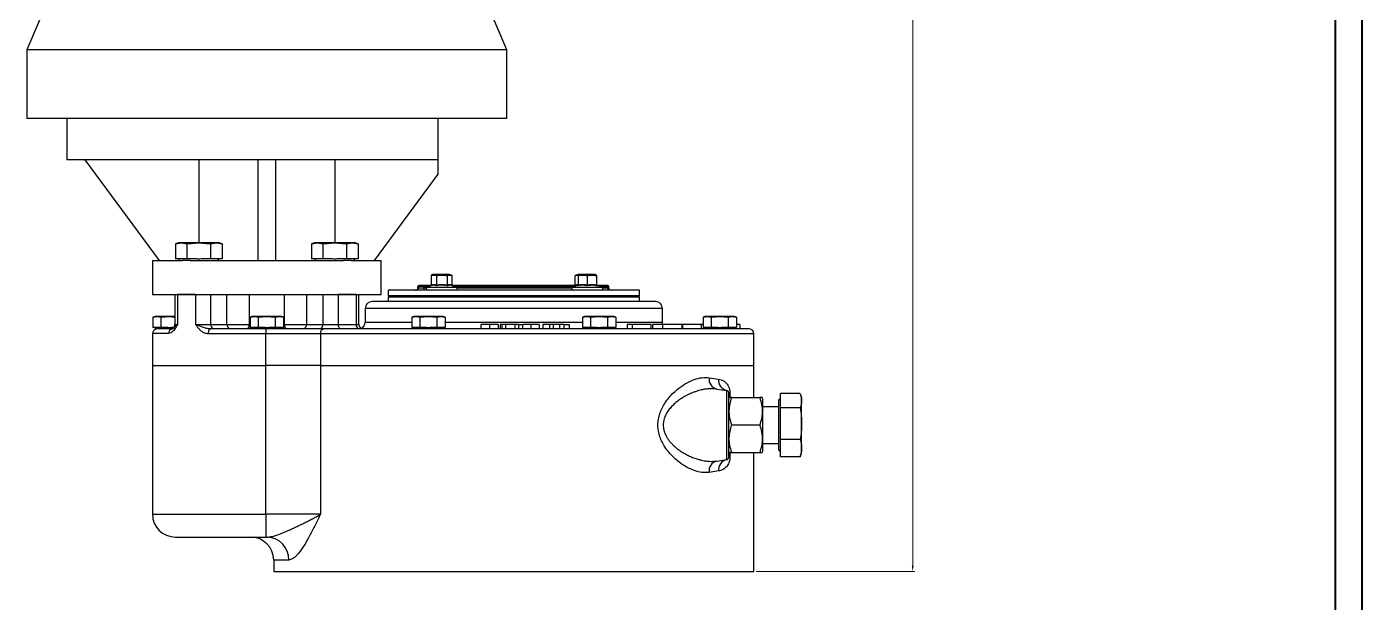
# Model space of a CAD drawing. Header units: millimetres. Extents: x 284 to 3312, y -237 to 1155.
# Drawn here: x 2728 to 3312, y 433 to 685 of the extents above; entities that cross this region are included whole.
import ezdxf

# ---------------------------------------------------------------- set-up
doc = ezdxf.new("R2010")
doc.units = ezdxf.units.MM
for name, color, linetype, lineweight in [('AM_BOR', 7, 'Continuous', 50), ('标注', 3, 'Continuous', 13), ('粗实线', 7, 'Continuous', 40)]:
    doc.layers.add(name, color=color, linetype=linetype, lineweight=lineweight)
doc.styles.add('工程字', font='gbenor.shx', dxfattribs={"width": 0.707, "bigfont": 'hztxt.shx'})
doc.dimstyles.new('AM_GB$0', dxfattribs={"dimtxt": 3.5, "dimasz": 2.5, "dimexe": 1, "dimexo": 1, "dimgap": 0.5, "dimtad": 1, "dimdsep": 46, "dimtxsty": '工程字', "dimcen": 0, "dimclrd": 256, "dimclre": 256, "dimclrt": 2, "dimadec": 0, "dimazin": 2, "dimtp": 0.1, "dimtm": 0.1, "dimtfac": 0.71, "dimtmove": 0, "dimatfit": 3, "dimfxl": 0, "dimlwd": -1, "dimlwe": -1, "dimarcsym": 0})

# ---------------------------------------------------------------- blocks, each defined once
blk = doc.blocks.new('rja1')
at = {"layer": '粗实线'}
for p, q in [((2694.33, 479), (2694.33, 1073)), ((2689.33, 484), (2689.33, 1068))]:
    blk.add_line(p, q, dxfattribs=at)
blk = doc.blocks.new('*D21')
at = {"layer": 'Defpoints', "color": 0}
for p in [(2897.8, 1002.3), (3046.45, 447.33), (3115.87, 447.33)]:
    blk.add_point(p, dxfattribs=at)
at = {"layer": '标注', "transparency": 16777216}
for p, q in [((2898.8, 1002.3), (3116.87, 1002.3)), ((3115.87, 999.8), (3115.87, 449.83)), ((3047.45, 447.33), (3116.87, 447.33))]:
    blk.add_line(p, q, dxfattribs=at)
for points in [[(3115.46, 999.8), (3116.29, 999.8), (3115.87, 1002.3)], [(3115.46, 449.83), (3116.29, 449.83), (3115.87, 447.33)]]:
    blk.add_solid(points, dxfattribs=at)
at = {"layer": '标注', "color": 2, "transparency": 16777216, "insert": (3110.37, 724.82), "char_height": 3.5, "attachment_point": 5, "rotation": 90, "style": '工程字'}
blk.add_mtext('{\\H2.85714x;555}', dxfattribs=at)

msp = doc.modelspace()

# ---------------------------------------------------------------- linework, layer by layer
at = {"color": 7, "linetype": 'Continuous', "lineweight": 25}
for p, q in [((2745.452, 715.334), (2728.452, 675.334)), ((2938.452, 675.334), (2927.452, 701.217)), ((2728.452, 675.334), (2728.452, 645.334)), ((2938.452, 675.334), (2728.452, 675.334)), ((2938.452, 645.334), (2938.452, 675.334)), ((2938.452, 645.334), (2728.452, 645.334)), ((2745.952, 645.334), (2745.952, 627.334)), ((2908.256, 645.334), (2908.256, 627.334)), ((2908.256, 627.334), (2745.952, 627.334)), ((2786.452, 583.334), (2753.952, 627.334)), ((2803.72, 627.334), (2803.72, 591.014)), ((2829.452, 627.334), (2829.452, 583.334)), ((2837.452, 583.334), (2837.452, 627.334)), ((2863.184, 627.334), (2863.184, 591.014)), ((2908.256, 627.334), (2908.256, 620.976)), ((2908.256, 620.976), (2880.452, 583.334)), ((2794.889, 591.014), (2793.517, 590.515)), ((2793.517, 590.515), (2796.076, 591.014)), ((2793.517, 590.515), (2793.517, 583.934)), ((2796.076, 591.014), (2794.889, 591.014)), ((2796.076, 591.014), (2798.636, 590.515)), ((2803.754, 591.014), (2796.076, 591.014)), ((2798.636, 590.515), (2803.754, 591.014)), ((2798.636, 583.934), (2798.636, 590.515)), ((2803.754, 591.014), (2808.872, 590.515)), ((2811.431, 591.014), (2803.754, 591.014)), ((2808.872, 590.515), (2811.431, 591.014)), ((2808.872, 590.515), (2808.872, 583.934)), ((2811.431, 591.014), (2813.99, 590.515)), ((2812.619, 591.014), (2811.431, 591.014)), ((2813.99, 590.515), (2812.619, 591.014)), ((2813.99, 590.515), (2813.99, 583.934)), ((2854.286, 591.014), (2852.914, 590.515)), ((2852.914, 590.515), (2855.473, 591.014)), ((2852.914, 590.515), (2852.914, 583.934)), ((2855.473, 591.014), (2854.286, 591.014)), ((2855.473, 591.014), (2858.032, 590.515)), ((2863.151, 591.014), (2855.473, 591.014)), ((2858.032, 590.515), (2863.151, 591.014)), ((2858.032, 583.934), (2858.032, 590.515)), ((2863.151, 591.014), (2868.269, 590.515)), ((2870.828, 591.014), (2863.151, 591.014)), ((2868.269, 590.515), (2870.828, 591.014)), ((2868.269, 590.515), (2868.269, 583.934)), ((2870.828, 591.014), (2873.387, 590.515)), ((2872.016, 591.014), (2870.828, 591.014)), ((2873.387, 590.515), (2872.016, 591.014)), ((2873.387, 590.515), (2873.387, 583.934)), ((2783.452, 583.334), (2783.452, 568.334)), ((2783.452, 583.334), (2796.392, 583.334)), ((2795.605, 583.934), (2793.517, 583.934)), ((2794.839, 583.934), (2795.439, 583.334)), ((2796.548, 583.934), (2795.605, 583.934)), ((2799.889, 583.334), (2796.392, 583.334)), ((2798.636, 583.934), (2796.548, 583.934)), ((2802.811, 583.934), (2798.636, 583.934)), ((2799.889, 583.334), (2867.016, 583.334)), ((2808.872, 583.934), (2804.697, 583.934)), ((2810.96, 583.934), (2808.872, 583.934)), ((2811.902, 583.934), (2810.96, 583.934)), ((2813.99, 583.934), (2811.902, 583.934)), ((2812.069, 583.334), (2812.669, 583.934)), ((2855.002, 583.934), (2852.914, 583.934)), ((2854.236, 583.934), (2854.836, 583.334)), ((2855.945, 583.934), (2855.002, 583.934)), ((2858.032, 583.934), (2855.945, 583.934)), ((2862.208, 583.934), (2858.032, 583.934)), ((2868.269, 583.934), (2864.094, 583.934)), ((2870.513, 583.334), (2867.016, 583.334)), ((2870.357, 583.934), (2868.269, 583.934)), ((2871.299, 583.934), (2870.357, 583.934)), ((2870.513, 583.334), (2883.452, 583.334)), ((2873.387, 583.934), (2871.299, 583.934)), ((2871.466, 583.334), (2872.066, 583.934)), ((2883.452, 568.334), (2883.452, 583.334)), ((2905.241, 572.334), (2902.002, 572.334)), ((2905.104, 572.481), (2904.789, 572.334)), ((2906.542, 577.134), (2905.323, 576.691)), ((2905.323, 576.691), (2905.323, 572.574)), ((2905.926, 577.134), (2905.326, 576.916)), ((2906.542, 577.134), (2905.926, 577.134)), ((2913.342, 577.134), (2906.542, 577.134)), ((2907.632, 576.691), (2907.632, 572.574)), ((2912.251, 576.691), (2912.251, 572.574)), ((2914.56, 576.691), (2913.342, 577.134)), ((2914.56, 572.574), (2914.56, 576.691)), ((2969.041, 572.334), (2914.642, 572.334)), ((2969.356, 572.481), (2967.111, 571.434)), ((2969.563, 577.134), (2968.344, 576.691)), ((2968.344, 572.574), (2968.344, 576.691)), ((2970.178, 577.134), (2969.563, 577.134)), ((2970.178, 577.134), (2969.578, 576.916)), ((2969.578, 576.912), (2969.578, 576.691)), ((2969.578, 576.691), (2969.578, 572.574)), ((2976.978, 577.134), (2970.178, 577.134)), ((2973.578, 576.691), (2973.578, 572.574)), ((2977.578, 576.916), (2976.978, 577.134)), ((2977.582, 576.691), (2977.578, 576.692)), ((2977.578, 576.691), (2977.578, 572.574)), ((2977.582, 576.691), (2977.582, 572.574)), ((2977.809, 572.477), (2977.634, 572.508)), ((2980.045, 571.434), (2977.8, 572.481)), ((2977.809, 572.476), (2977.832, 572.16)), ((2982.444, 572.334), (2978.115, 572.334)), ((2783.452, 568.334), (2883.452, 568.334)), ((2793.294, 568.334), (2793.294, 555.334)), ((2794.387, 568.334), (2794.387, 555.334)), ((2802.244, 568.334), (2794.387, 568.334)), ((2802.244, 568.334), (2802.244, 555.334)), ((2808.9, 555.334), (2808.9, 568.334)), ((2816.028, 555.334), (2816.028, 568.334)), ((2825.688, 568.334), (2825.688, 555.334)), ((2841.217, 555.334), (2841.217, 568.334)), ((2850.876, 555.334), (2850.876, 568.334)), ((2858.004, 568.334), (2858.004, 555.334)), ((2864.66, 568.334), (2864.66, 555.334)), ((2872.517, 568.334), (2864.66, 568.334)), ((2872.517, 568.334), (2872.517, 555.334)), ((2873.611, 555.334), (2873.611, 568.334)), ((2886.452, 570.334), (2886.452, 567.834)), ((2886.455, 570.334), (2886.452, 570.334)), ((2886.452, 567.834), (2887.318, 567.334)), ((2886.455, 567.834), (2886.452, 567.834)), ((2886.452, 567.334), (2886.452, 565.334)), ((2886.452, 567.334), (2941.984, 567.334)), ((2996.452, 570.334), (2886.455, 570.334)), ((2996.452, 567.834), (2886.455, 567.834)), ((2899.512, 571.834), (2899.512, 571.334)), ((2899.53, 571.834), (2899.512, 571.834)), ((2899.512, 571.334), (2899.53, 571.334)), ((2899.53, 571.334), (2899.53, 571.834)), ((2899.53, 571.834), (2899.742, 571.834)), ((2899.53, 571.334), (2899.742, 571.334)), ((2899.742, 571.834), (2899.742, 571.334)), ((2902.089, 571.834), (2899.742, 571.834)), ((2899.742, 571.334), (2902.089, 571.334)), ((2902.089, 571.334), (2902.089, 571.834)), ((2902.089, 571.834), (2904.333, 571.834)), ((2902.089, 571.334), (2903.326, 571.334)), ((2905.03, 572.16), (2903.475, 571.434)), ((2916.408, 571.434), (2903.475, 571.434)), ((2905.179, 572.197), (2905.03, 572.16)), ((2905.097, 572.21), (2905.179, 572.226)), ((2905.097, 572.21), (2905.118, 572.214)), ((2914.704, 572.226), (2914.786, 572.21)), ((2914.853, 572.16), (2914.704, 572.198)), ((2914.766, 572.214), (2914.786, 572.21)), ((2916.408, 571.434), (2914.853, 572.16)), ((2915.551, 571.834), (2967.969, 571.834)), ((2916.557, 571.334), (2966.963, 571.334)), ((2941.984, 567.334), (2996.452, 567.334)), ((2980.045, 571.434), (2967.111, 571.434)), ((2979.187, 571.834), (2982.531, 571.834)), ((2980.194, 571.334), (2982.531, 571.334)), ((2982.531, 571.834), (2982.531, 571.334)), ((2982.944, 571.834), (2982.531, 571.834)), ((2982.531, 571.334), (2982.944, 571.334)), ((2982.944, 571.334), (2982.944, 571.834)), ((2995.586, 567.334), (2996.452, 567.834)), ((2996.452, 567.834), (2996.452, 570.334)), ((2996.452, 565.334), (2996.452, 567.334)), ((2876.452, 562.334), (2876.452, 556.334)), ((2941.452, 562.334), (2876.452, 562.334)), ((3006.452, 562.334), (2941.452, 562.334)), ((3006.452, 556.334), (3006.452, 562.334)), ((2784.587, 558.784), (2783.603, 558.426)), ((2783.603, 558.426), (2785.44, 558.784)), ((2783.603, 558.426), (2783.603, 553.934)), ((2785.44, 558.784), (2784.587, 558.784)), ((2785.44, 558.784), (2787.277, 558.426)), ((2790.952, 558.784), (2785.44, 558.784)), ((2787.277, 558.426), (2790.952, 558.784)), ((2787.277, 553.934), (2787.277, 558.426)), ((2790.952, 558.784), (2793.294, 558.556)), ((2793.294, 558.784), (2790.952, 558.784)), ((2793.294, 555.334), (2794.387, 555.334)), ((2802.244, 555.334), (2808.9, 555.334)), ((2808.9, 555.334), (2816.028, 555.334)), ((2816.028, 555.334), (2825.688, 555.334)), ((2825.688, 555.334), (2826.103, 555.334)), ((2827.087, 558.784), (2826.103, 558.426)), ((2826.103, 558.426), (2827.94, 558.784)), ((2826.103, 558.426), (2826.103, 553.934)), ((2827.94, 558.784), (2827.087, 558.784)), ((2827.94, 558.784), (2829.777, 558.426)), ((2833.452, 558.784), (2827.94, 558.784)), ((2829.777, 558.426), (2833.452, 558.784)), ((2829.777, 553.934), (2829.777, 558.426)), ((2833.452, 558.784), (2837.127, 558.426)), ((2838.964, 558.784), (2833.452, 558.784)), ((2837.127, 558.426), (2838.964, 558.784)), ((2837.127, 558.426), (2837.127, 553.934)), ((2838.964, 558.784), (2840.802, 558.426)), ((2839.817, 558.784), (2838.964, 558.784)), ((2840.802, 558.426), (2839.817, 558.784)), ((2840.802, 558.426), (2840.802, 553.934)), ((2840.802, 555.334), (2841.217, 555.334)), ((2841.217, 555.334), (2850.876, 555.334)), ((2850.876, 555.334), (2858.004, 555.334)), ((2858.004, 555.334), (2864.66, 555.334)), ((2864.66, 555.334), (2872.517, 555.334)), ((2872.517, 555.334), (2873.611, 555.334)), ((2876.452, 556.334), (2896.791, 556.334)), ((2897.776, 558.784), (2896.791, 558.426)), ((2896.791, 558.426), (2898.628, 558.784)), ((2896.791, 558.426), (2896.791, 553.934)), ((2898.628, 558.784), (2897.776, 558.784)), ((2898.628, 558.784), (2900.466, 558.426)), ((2904.141, 558.784), (2898.628, 558.784)), ((2900.466, 558.426), (2904.141, 558.784)), ((2900.466, 553.934), (2900.466, 558.426)), ((2904.141, 558.784), (2907.815, 558.426)), ((2909.653, 558.784), (2904.141, 558.784)), ((2907.815, 558.426), (2909.653, 558.784)), ((2907.815, 558.426), (2907.815, 553.934)), ((2909.653, 558.784), (2911.49, 558.426)), ((2910.506, 558.784), (2909.653, 558.784)), ((2911.49, 558.426), (2910.506, 558.784)), ((2911.49, 558.426), (2911.49, 553.934)), ((2911.49, 556.334), (2941.452, 556.334)), ((2927.084, 555.334), (2927.084, 553.334)), ((2930.803, 555.334), (2930.803, 553.334)), ((2934.593, 555.334), (2934.593, 553.334)), ((2935.452, 555.334), (2935.452, 553.334)), ((2936.207, 555.334), (2935.452, 555.334)), ((2937.821, 555.334), (2936.207, 555.334)), ((2936.207, 555.334), (2936.207, 553.334)), ((2937.821, 555.334), (2937.821, 553.334)), ((2941.821, 555.334), (2937.821, 555.334)), ((2941.452, 556.334), (2971.414, 556.334)), ((2941.821, 555.334), (2941.821, 553.334)), ((2943.435, 555.334), (2941.821, 555.334)), ((2943.435, 555.334), (2943.435, 553.334)), ((2943.435, 555.334), (2945.014, 555.334)), ((2945.189, 555.334), (2945.189, 553.334)), ((2948.838, 555.334), (2948.838, 553.334)), ((2952.487, 555.334), (2952.487, 553.334)), ((2954.172, 555.334), (2954.172, 553.334)), ((2956.979, 555.334), (2954.172, 555.334)), ((2956.979, 555.334), (2956.979, 553.334)), ((2958.593, 555.334), (2956.979, 555.334)), ((2958.593, 555.334), (2958.593, 553.334)), ((2961.4, 555.334), (2958.593, 555.334)), ((2961.4, 555.334), (2961.4, 553.334)), ((2963.452, 555.334), (2961.4, 555.334)), ((2963.452, 553.334), (2963.452, 555.334)), ((2963.452, 555.334), (2965.693, 555.334)), ((2965.693, 555.334), (2965.693, 553.334)), ((2972.399, 558.784), (2971.414, 558.426)), ((2971.414, 558.426), (2973.252, 558.784)), ((2971.414, 558.426), (2971.414, 553.934)), ((2973.252, 558.784), (2972.399, 558.784)), ((2973.252, 558.784), (2975.089, 558.426)), ((2978.764, 558.784), (2973.252, 558.784)), ((2975.089, 558.426), (2978.764, 558.784)), ((2975.089, 553.934), (2975.089, 558.426)), ((2978.764, 558.784), (2982.439, 558.426)), ((2984.276, 558.784), (2978.764, 558.784)), ((2982.439, 558.426), (2984.276, 558.784)), ((2982.439, 558.426), (2982.439, 553.934)), ((2984.276, 558.784), (2986.114, 558.426)), ((2985.129, 558.784), (2984.276, 558.784)), ((2986.114, 558.426), (2985.129, 558.784)), ((2986.114, 558.426), (2986.114, 553.934)), ((2986.114, 556.334), (3006.452, 556.334)), ((2990.95, 555.334), (2990.95, 553.334)), ((2993.191, 555.334), (2990.95, 555.334)), ((2993.191, 555.334), (2993.191, 553.334)), ((3001.556, 555.334), (2993.191, 555.334)), ((3001.556, 553.334), (3001.556, 555.334)), ((3002.074, 555.334), (3002.074, 553.334)), ((3006.404, 555.334), (3002.074, 555.334)), ((3006.404, 555.334), (3006.404, 553.334)), ((3015.064, 555.334), (3006.404, 555.334)), ((3015.064, 553.334), (3015.064, 555.334)), ((3015.191, 555.334), (3015.064, 555.334)), ((3015.191, 555.334), (3015.191, 553.334)), ((3023.556, 555.334), (3015.191, 555.334)), ((3023.556, 553.334), (3023.556, 555.334)), ((3024.181, 555.334), (3023.556, 555.334)), ((3025.165, 558.784), (3024.181, 558.426)), ((3024.181, 558.426), (3026.018, 558.784)), ((3024.181, 558.426), (3024.181, 553.934)), ((3026.018, 558.784), (3025.165, 558.784)), ((3026.018, 558.784), (3027.856, 558.426)), ((3031.53, 558.784), (3026.018, 558.784)), ((3027.856, 558.426), (3031.53, 558.784)), ((3027.856, 553.934), (3027.856, 558.426)), ((3031.53, 558.784), (3035.205, 558.426)), ((3037.043, 558.784), (3031.53, 558.784)), ((3035.205, 558.426), (3037.043, 558.784)), ((3035.205, 558.426), (3035.205, 553.934)), ((3037.043, 558.784), (3038.88, 558.426)), ((3037.895, 558.784), (3037.043, 558.784)), ((3038.88, 558.426), (3037.895, 558.784)), ((3038.88, 558.426), (3038.88, 553.934)), ((3040.242, 555.334), (3040.242, 553.334)), ((2783.452, 551.334), (2783.452, 537.334)), ((2790.512, 551.334), (2783.452, 551.334)), ((2785.04, 553.934), (2783.603, 553.934)), ((2784.537, 553.934), (2785.137, 553.334)), ((2785.84, 553.934), (2785.04, 553.934)), ((2785.189, 553.334), (2785.137, 553.334)), ((2787.277, 553.934), (2785.84, 553.934)), ((2790.153, 553.934), (2787.277, 553.934)), ((2792.769, 553.934), (2791.752, 553.934)), ((2807.837, 551.334), (2832.986, 551.334)), ((2827.54, 553.934), (2826.103, 553.934)), ((2827.037, 553.934), (2827.637, 553.334)), ((2828.34, 553.934), (2827.54, 553.934)), ((2839.267, 553.334), (2827.637, 553.334)), ((2829.777, 553.934), (2828.34, 553.934)), ((2832.653, 553.934), (2829.777, 553.934)), ((2832.986, 551.334), (2856.872, 551.334)), ((2832.986, 537.334), (2832.986, 551.334)), ((2837.127, 553.934), (2834.252, 553.934)), ((2838.565, 553.934), (2837.127, 553.934)), ((2839.364, 553.934), (2838.565, 553.934)), ((2839.267, 553.334), (2839.867, 553.934)), ((2840.802, 553.934), (2839.364, 553.934)), ((2856.872, 551.334), (2856.872, 537.334)), ((2856.872, 551.334), (3046.452, 551.334)), ((2898.229, 553.934), (2896.791, 553.934)), ((2897.726, 553.934), (2898.326, 553.334)), ((2899.028, 553.934), (2898.229, 553.934)), ((2909.956, 553.334), (2898.326, 553.334)), ((2900.466, 553.934), (2899.028, 553.934)), ((2903.341, 553.934), (2900.466, 553.934)), ((2907.815, 553.934), (2904.94, 553.934)), ((2909.253, 553.934), (2907.815, 553.934)), ((2910.053, 553.934), (2909.253, 553.934)), ((2909.956, 553.334), (2910.556, 553.934)), ((2911.49, 553.934), (2910.053, 553.934)), ((2972.852, 553.934), (2971.414, 553.934)), ((2972.349, 553.934), (2972.949, 553.334)), ((2973.651, 553.934), (2972.852, 553.934)), ((2984.579, 553.334), (2972.949, 553.334)), ((2975.089, 553.934), (2973.651, 553.934)), ((2977.964, 553.934), (2975.089, 553.934)), ((2982.439, 553.934), (2979.563, 553.934)), ((2983.876, 553.934), (2982.439, 553.934)), ((2984.676, 553.934), (2983.876, 553.934)), ((2984.579, 553.334), (2985.179, 553.934)), ((2986.114, 553.934), (2984.676, 553.934)), ((3025.619, 553.934), (3024.181, 553.934)), ((3025.115, 553.934), (3025.715, 553.334)), ((3026.418, 553.934), (3025.619, 553.934)), ((3037.345, 553.334), (3025.715, 553.334)), ((3027.856, 553.934), (3026.418, 553.934)), ((3030.731, 553.934), (3027.856, 553.934)), ((3035.205, 553.934), (3032.33, 553.934)), ((3036.643, 553.934), (3035.205, 553.934)), ((3037.442, 553.934), (3036.643, 553.934)), ((3037.345, 553.334), (3037.945, 553.934)), ((3038.88, 553.934), (3037.442, 553.934)), ((3046.452, 537.334), (3046.452, 551.334)), ((2783.452, 537.334), (2783.452, 472.334)), ((2783.452, 537.334), (2832.986, 537.334)), ((2856.872, 537.334), (2832.986, 537.334)), ((2832.986, 472.334), (2832.986, 537.334)), ((2856.872, 537.334), (3046.452, 537.334)), ((2856.872, 537.334), (2856.872, 472.334)), ((3046.452, 523.334), (3046.452, 537.334)), ((3026.851, 532.021), (3031.022, 531.407)), ((3030.221, 527.069), (3034.591, 526.455)), ((3034.591, 496.213), (3034.591, 526.455)), ((3035.452, 525.465), (3035.952, 525.465)), ((3035.669, 523.334), (3035.452, 522.959)), ((3035.952, 525.465), (3035.952, 523.334)), ((3036.741, 523.334), (3048.964, 523.334)), ((3050.252, 522.959), (3050.036, 523.334)), ((3050.252, 522.959), (3050.252, 511.334)), ((3058.114, 523.134), (3057.314, 522.334)), ((3057.314, 500.334), (3057.314, 522.334)), ((3066.638, 525.176), (3058.114, 525.176)), ((3058.114, 518.814), (3058.114, 525.176)), ((3066.762, 524.85), (3066.762, 524.85)), ((3067.314, 523.334), (3066.762, 524.85)), ((3067.314, 521.995), (3067.314, 523.334)), ((3067.314, 511.893), (3067.314, 521.995)), ((3057.314, 519.334), (3050.252, 519.334)), ((3066.638, 518.814), (3058.114, 518.814)), ((3058.114, 504.972), (3058.114, 518.814)), ((3048.964, 511.334), (3036.741, 511.334)), ((3050.252, 511.334), (3050.252, 499.709)), ((3067.314, 501.233), (3067.314, 511.893)), ((3050.252, 503.334), (3057.314, 503.334)), ((3066.638, 504.972), (3058.114, 504.972)), ((3058.114, 497.493), (3058.114, 504.972)), ((3035.452, 499.709), (3035.669, 499.334)), ((3035.952, 497.204), (3035.452, 497.204)), ((3035.952, 499.334), (3035.952, 497.204)), ((3036.741, 499.334), (3048.964, 499.334)), ((3046.452, 447.334), (3046.452, 499.334)), ((3050.036, 499.334), (3050.252, 499.709)), ((3057.314, 500.334), (3058.114, 499.534)), ((3066.638, 497.493), (3058.114, 497.493)), ((3066.638, 497.493), (3066.743, 497.826)), ((3066.762, 497.819), (3067.314, 499.334)), ((3067.314, 499.334), (3067.314, 501.233)), ((3031.022, 491.262), (3026.851, 490.648)), ((3030.221, 495.599), (3034.591, 496.213)), ((2783.452, 472.334), (2832.986, 472.334)), ((2856.872, 472.334), (2832.986, 472.334)), ((2833.08, 462.334), (2833.636, 462.334)), ((2836.452, 452.334), (2836.452, 447.334)), ((2843.011, 452.334), (2836.452, 452.334)), ((2836.452, 447.334), (2941.452, 447.334)), ((2941.452, 447.334), (3046.452, 447.334))]:
    msp.add_line(p, q, dxfattribs=at)
at = {"color": 7, "linetype": 'Continuous', "lineweight": 25, "flags": 128}
for points in [[(2865.909, 553.334), (2865.665, 553.373), (2865.431, 553.487), (2865.215, 553.671), (2865.026, 553.92), (2864.871, 554.223), (2864.755, 554.569), (2864.684, 554.944), (2864.66, 555.334)], [(3006.624, 555.334), (3006.51, 555.749), (3006.452, 556.334)], [(2808.861, 553.334), (2808.662, 553.296), (2808.469, 553.182), (2808.292, 552.997), (2808.137, 552.749), (2808.01, 552.445), (2807.915, 552.1), (2807.857, 551.725), (2807.837, 551.334)]]:
    msp.add_lwpolyline(points, dxfattribs=at)
at = {"color": 7, "linetype": 'Continuous', "lineweight": 25}
for centre, radius, start, end in [((2900.012, 571.834), 0.5, 90, 180), ((2900.028, 571.837), 0.498, 90.265482, 180.263045), ((2900.242, 571.834), 0.5, 90, 180), ((2901.304, 571.956), 0.795, 351.224075, 28.467841), ((2982.444, 571.834), 0.5, 359.99866, 89.99866), ((2981.746, 571.956), 0.795, 351.224075, 28.467841), ((2898.512, 571.334), 1, 270, 0), ((2898.535, 571.33), 0.995, 270.265482, 0.263045), ((2898.742, 571.334), 1, 270, 0), ((2903.66, 571.092), 1.589, 171.224075, 208.467841), ((2903.719, 570.911), 0.577, 115, 270), ((2916.165, 570.911), 0.577, 270, 65), ((2967.355, 570.911), 0.577, 115, 270), ((2979.801, 570.911), 0.577, 270, 65), ((2984.102, 571.092), 1.589, 171.224075, 208.467841), ((2983.944, 571.334), 1, 180, 270), ((2879.452, 562.334), 3, 90, 180), ((3003.452, 562.334), 3, 0, 90), ((2791.294, 555.334), 2, 323.962448, 0), ((2810.668, 555.084), 1.785, 171.950533, 258.578246), ((2817.796, 555.084), 1.785, 171.950533, 258.578246), ((2823.368, 554.868), 2.367, 319.609308, 11.369055), ((2843.537, 554.868), 2.367, 168.630945, 220.390692), ((2849.108, 555.084), 1.785, 281.421754, 8.049467), ((2856.236, 555.084), 1.785, 281.421754, 8.049467), ((2874.329, 555.14), 1.822, 173.864, 262.136723), ((2875.611, 555.334), 2, 180, 270), ((2873.452, 556.334), 3, 293.452884, 360), ((2785.452, 551.334), 2, 104.486866, 180), ((2792.382, 551.466), 1.875, 94.674544, 184.013338), ((2886.665, 551.834), 53.681, 178.398735, 180.533631), ((2858.701, 551.51), 1.837, 96.812543, 185.483092), ((3044.452, 551.334), 2, 0, 90), ((3031.286, 531.417), 4.476, 172.250685, 256.241111), ((3035.564, 530.919), 4.568, 173.865606, 257.709183), ((3034.452, 525.465), 1, 0, 82), ((3034.452, 497.204), 1, 278, 0), ((3031.286, 491.251), 4.476, 103.758889, 187.749315), ((3035.564, 491.75), 4.568, 102.290817, 186.134394), ((2793.452, 472.334), 10, 180, 270), ((3101.379, 469.835), 268.405, 179.466369, 181.601265), ((2826.452, 452.334), 10, 0, 90), ((2833.313, 452.637), 9.703, 358.213023, 88.093921)]:
    msp.add_arc(centre, radius, start, end, dxfattribs=at)
for points in [[(2804.697, 583.934), (2804.382, 583.909), (2803.754, 583.859), (2803.125, 583.909), (2802.811, 583.934)], [(2864.094, 583.934), (2863.779, 583.909), (2863.151, 583.859), (2862.522, 583.909), (2862.208, 583.934)], [(2791.752, 553.934), (2791.485, 553.909), (2790.952, 553.859), (2790.419, 553.909), (2790.153, 553.934)], [(2834.252, 553.934), (2833.985, 553.909), (2833.452, 553.859), (2832.919, 553.909), (2832.653, 553.934)], [(2904.94, 553.934), (2904.673, 553.909), (2904.141, 553.859), (2903.608, 553.909), (2903.341, 553.934)], [(2979.563, 553.934), (2979.297, 553.909), (2978.764, 553.859), (2978.231, 553.909), (2977.964, 553.934)], [(3032.33, 553.934), (3032.063, 553.909), (3031.53, 553.859), (3030.998, 553.909), (3030.731, 553.934)]]:
    msp.add_open_spline(points, degree=3, dxfattribs=at)
for points, knots in [([(2902.002, 572.334), (2901.887, 572.334), (2901.655, 572.334), (2901.308, 572.334), (2900.985, 572.334), (2900.704, 572.334), (2900.476, 572.334), (2900.321, 572.334), (2900.234, 572.334), (2900.246, 572.334), (2900.252, 572.334)], [0, 0, 0, 0, 0.1249511, 0.2499973, 0.3749007, 0.4999972, 0.6249007, 0.7499973, 0.8749512, 1, 1, 1, 1]), ([(2905.323, 572.574), (2905.319, 572.533), (2905.31, 572.444), (2905.243, 572.325), (2905.147, 572.224), (2905.069, 572.181), (2905.03, 572.16)], [0, 0, 0, 0, 0.2305926, 0.499107, 0.7500831, 1, 1, 1, 1]), ([(2907.486, 572.16), (2907.087, 572.321), (2906.337, 572.626), (2905.549, 572.334), (2905.179, 572.197)], [0, 0, 0, 0, 0.5306471, 1, 1, 1, 1]), ([(2905.323, 576.691), (2905.701, 576.802), (2906.47, 577.029), (2907.24, 576.805), (2907.632, 576.691)], [0, 0, 0, 0, 0.4912125, 1, 1, 1, 1]), ([(2905.323, 572.574), (2905.708, 572.707), (2906.477, 572.972), (2907.247, 572.707), (2907.632, 572.574)], [0, 0, 0, 0, 0.4999659, 1, 1, 1, 1]), ([(2907.632, 572.574), (2907.63, 572.533), (2907.625, 572.444), (2907.592, 572.325), (2907.545, 572.224), (2907.505, 572.181), (2907.486, 572.16)], [0, 0, 0, 0, 0.2305928, 0.499107, 0.7500831, 1, 1, 1, 1]), ([(2912.397, 572.16), (2911.581, 572.318), (2909.944, 572.636), (2908.306, 572.318), (2907.486, 572.16)], [0, 0, 0, 0, 0.4988637, 1, 1, 1, 1]), ([(2907.632, 576.691), (2908.388, 576.802), (2909.927, 577.029), (2911.467, 576.805), (2912.251, 576.691)], [0, 0, 0, 0, 0.4912125, 1, 1, 1, 1]), ([(2907.632, 572.574), (2908.402, 572.707), (2909.942, 572.972), (2911.481, 572.707), (2912.251, 572.574)], [0, 0, 0, 0, 0.5000019, 1, 1, 1, 1]), ([(2912.251, 576.691), (2912.629, 576.802), (2913.399, 577.029), (2914.169, 576.805), (2914.56, 576.691)], [0, 0, 0, 0, 0.4912125, 1, 1, 1, 1]), ([(2912.251, 572.574), (2912.636, 572.707), (2913.406, 572.972), (2914.175, 572.707), (2914.56, 572.574)], [0, 0, 0, 0, 0.4999659, 1, 1, 1, 1]), ([(2912.251, 572.574), (2912.253, 572.533), (2912.257, 572.444), (2912.291, 572.325), (2912.339, 572.224), (2912.378, 572.181), (2912.397, 572.16)], [0, 0, 0, 0, 0.2305789, 0.4990739, 0.7495606, 1, 1, 1, 1]), ([(2914.704, 572.198), (2914.336, 572.334), (2913.548, 572.626), (2912.798, 572.322), (2912.397, 572.16)], [0, 0, 0, 0, 0.46699325, 1, 1, 1, 1]), ([(2914.853, 572.16), (2914.814, 572.181), (2914.736, 572.224), (2914.64, 572.325), (2914.574, 572.444), (2914.565, 572.533), (2914.56, 572.574)], [0, 0, 0, 0, 0.25043933, 0.50092621, 0.76943276, 1, 1, 1, 1]), ([(2968.262, 572.334), (2968.286, 572.373), (2968.332, 572.446), (2968.34, 572.533), (2968.344, 572.574)], [0, 0, 0, 0, 0.520832, 1, 1, 1, 1]), ([(2968.344, 576.691), (2968.722, 576.834), (2969.133, 576.989), (2969.545, 576.904), (2969.578, 576.897)], [0, 0, 0, 0, 0.9189925, 1, 1, 1, 1]), ([(2968.344, 572.574), (2968.729, 572.744), (2969.149, 572.929), (2969.57, 572.824), (2969.605, 572.815)], [0, 0, 0, 0, 0.91564712, 1, 1, 1, 1]), ([(2969.325, 572.16), (2969.34, 572.371), (2969.355, 572.582), (2969.347, 572.476), (2969.347, 572.476)], [0, 0, 0, 0, 0.9977241, 1, 1, 1, 1]), ([(2969.578, 572.574), (2969.575, 572.533), (2969.567, 572.444), (2969.509, 572.325), (2969.426, 572.224), (2969.359, 572.181), (2969.325, 572.16)], [0, 0, 0, 0, 0.2305926, 0.499107, 0.7500831, 1, 1, 1, 1]), ([(2973.578, 572.16), (2972.877, 572.318), (2971.47, 572.636), (2970.041, 572.318), (2969.325, 572.16)], [0, 0, 0, 0, 0.4988902, 1, 1, 1, 1]), ([(2969.578, 576.691), (2970.233, 576.802), (2971.566, 577.029), (2972.9, 576.805), (2973.578, 576.691)], [0, 0, 0, 0, 0.4912125, 1, 1, 1, 1]), ([(2969.578, 572.574), (2970.245, 572.707), (2971.578, 572.972), (2972.912, 572.707), (2973.578, 572.574)], [0, 0, 0, 0, 0.4999659, 1, 1, 1, 1]), ([(2973.578, 576.691), (2974.233, 576.802), (2975.566, 577.029), (2976.9, 576.805), (2977.578, 576.691)], [0, 0, 0, 0, 0.4912125, 1, 1, 1, 1]), ([(2973.578, 572.574), (2974.245, 572.707), (2975.578, 572.972), (2976.912, 572.707), (2977.578, 572.574)], [0, 0, 0, 0, 0.4999659, 1, 1, 1, 1]), ([(2973.578, 572.574), (2973.578, 572.533), (2973.578, 572.444), (2973.578, 572.325), (2973.578, 572.224), (2973.578, 572.181), (2973.578, 572.16)], [0, 0, 0, 0, 0.2305926, 0.499107, 0.7500831, 1, 1, 1, 1]), ([(2977.832, 572.16), (2977.119, 572.318), (2975.69, 572.636), (2974.283, 572.318), (2973.578, 572.16)], [0, 0, 0, 0, 0.4988902, 1, 1, 1, 1]), ([(2977.578, 576.691), (2977.578, 576.838), (2977.578, 576.988), (2977.578, 576.913), (2977.578, 576.912)], [0, 0, 0, 0, 0.9836259, 1, 1, 1, 1]), ([(2977.578, 572.574), (2977.582, 572.533), (2977.589, 572.444), (2977.648, 572.325), (2977.73, 572.224), (2977.798, 572.181), (2977.832, 572.16)], [0, 0, 0, 0, 0.2305928, 0.499107, 0.7500831, 1, 1, 1, 1]), ([(2941.452, 565.334), (2938.932, 565.334), (2933.813, 565.334), (2926.14, 565.334), (2919.138, 565.334), (2912.899, 565.334), (2907.447, 565.334), (2902.295, 565.334), (2897.533, 565.334), (2893.24, 565.334), (2889.48, 565.334), (2886.3, 565.334), (2883.458, 565.334), (2881.21, 565.334), (2879.722, 565.334), (2879.541, 565.334), (2879.452, 565.334)], [0, 0, 0, 0, 0.0776312, 0.1576698, 0.2399522, 0.3037759, 0.3686074, 0.4341285, 0.5, 0.5658715, 0.6313926, 0.6962241, 0.7600478, 0.842335, 0.9223724, 1, 1, 1, 1]), ([(3003.452, 565.334), (3003.363, 565.334), (3003.183, 565.334), (3001.694, 565.334), (2999.446, 565.334), (2996.604, 565.334), (2993.425, 565.334), (2989.664, 565.334), (2985.371, 565.334), (2980.609, 565.334), (2975.457, 565.334), (2970.006, 565.334), (2963.767, 565.334), (2956.764, 565.334), (2949.091, 565.334), (2943.972, 565.334), (2941.452, 565.334)], [0, 0, 0, 0, 0.07763245, 0.15766979, 0.23995222, 0.30377592, 0.36860737, 0.43412851, 0.5, 0.5658715, 0.63139264, 0.69622409, 0.76004779, 0.84233501, 0.92237119, 1, 1, 1, 1]), ([(2794.387, 555.334), (2794.192, 554.996), (2793.802, 554.321), (2793.212, 553.38), (2792.635, 552.613), (2792.088, 552.05), (2791.395, 551.503), (2790.867, 551.402), (2790.512, 551.334)], [0, 0, 0, 0, 0.1703991, 0.3399697, 0.5013435, 0.629037, 0.7505794, 1, 1, 1, 1]), ([(2794.387, 555.334), (2794.245, 555.254), (2793.985, 555.109), (2793.694, 554.914), (2793.402, 554.694), (2793.144, 554.449), (2792.965, 554.243), (2792.911, 554.158), (2792.911, 554.158)], [0, 0, 0, 0, 0.20449032, 0.37141202, 0.50070331, 0.76623283, 0.99984103, 1, 1, 1, 1]), ([(2802.244, 555.334), (2802.491, 554.996), (2802.984, 554.322), (2803.77, 553.38), (2804.568, 552.613), (2805.359, 552.05), (2806.396, 551.503), (2807.258, 551.402), (2807.837, 551.334)], [0, 0, 0, 0, 0.1702871, 0.3399692, 0.5013391, 0.6290399, 0.7505772, 1, 1, 1, 1]), ([(2805.365, 554.157), (2804.805, 554.354), (2803.685, 554.749), (2802.725, 555.139), (2802.244, 555.334)], [0, 0, 0, 0, 0.4994599, 1, 1, 1, 1]), ([(2930.803, 555.334), (2930.301, 555.334), (2929.43, 555.334), (2928.31, 555.334), (2927.57, 555.334), (2927.142, 555.334), (2927.102, 555.334), (2927.084, 555.334)], [0, 0, 0, 0, 0.263017, 0.4561162, 0.6497869, 0.8392047, 1, 1, 1, 1]), ([(2934.593, 555.334), (2934.546, 555.334), (2934.469, 555.334), (2933.786, 555.334), (2932.938, 555.334), (2931.906, 555.334), (2931.172, 555.334), (2930.803, 555.334)], [0, 0, 0, 0, 0.2671315, 0.4448301, 0.622374, 0.8103119, 1, 1, 1, 1]), ([(2948.838, 555.334), (2948.319, 555.334), (2947.482, 555.334), (2946.421, 555.334), (2945.733, 555.334), (2945.262, 555.334), (2945.215, 555.334), (2945.189, 555.334)], [0, 0, 0, 0, 0.2630236, 0.4235242, 0.5854128, 0.7724553, 1, 1, 1, 1]), ([(2952.487, 555.334), (2952.454, 555.334), (2952.398, 555.334), (2951.864, 555.334), (2951.188, 555.334), (2950.166, 555.334), (2949.354, 555.334), (2948.838, 555.334)], [0, 0, 0, 0, 0.2598042, 0.4385434, 0.5888179, 0.7388448, 1, 1, 1, 1]), ([(3040.242, 555.334), (3040.19, 555.334), (3040.101, 555.334), (3039.509, 555.334), (3039.059, 555.334), (3038.908, 555.334)], [0, 0, 0, 0, 0.4752445, 0.8244803, 1, 1, 1, 1]), ([(2785.593, 553.334), (2785.166, 553.292), (2784.739, 553.25), (2784.952, 553.271), (2784.953, 553.271)], [0, 0, 0, 0, 0.9994903, 1, 1, 1, 1]), ([(2792.23, 553.334), (2791.34, 553.334), (2789.554, 553.334), (2787.613, 553.334), (2786.199, 553.334), (2785.795, 553.334), (2785.593, 553.334)], [0, 0, 0, 0, 0.2491674, 0.5, 0.7508326, 1, 1, 1, 1]), ([(2792.911, 554.158), (2792.794, 553.954), (2792.56, 553.547), (2792.34, 553.405), (2792.23, 553.334)], [0, 0, 0, 0, 0.5005038, 1, 1, 1, 1]), ([(2808.861, 553.334), (2808.263, 553.405), (2807.065, 553.546), (2805.932, 553.953), (2805.365, 554.157)], [0, 0, 0, 0, 0.49941673, 1, 1, 1, 1]), ([(2833.005, 553.334), (2830.9, 553.334), (2826.673, 553.334), (2820.45, 553.334), (2814.424, 553.334), (2810.71, 553.334), (2808.861, 553.334)], [0, 0, 0, 0, 0.2489055, 0.5, 0.7510945, 1, 1, 1, 1]), ([(2858.484, 553.334), (2857.729, 553.334), (2856.219, 553.334), (2853.531, 553.334), (2850.565, 553.334), (2847.316, 553.334), (2843.87, 553.334), (2840.3, 553.334), (2836.662, 553.334), (2834.224, 553.334), (2833.005, 553.334)], [0, 0, 0, 0, 0.1232954, 0.2465996, 0.373291, 0.4999999, 0.6266914, 0.7534003, 0.8766958, 1, 1, 1, 1]), ([(2941.452, 553.334), (2938.837, 553.334), (2933.58, 553.334), (2925.699, 553.334), (2917.821, 553.334), (2910.015, 553.334), (2902.351, 553.334), (2894.915, 553.334), (2887.771, 553.334), (2880.981, 553.334), (2874.611, 553.334), (2868.717, 553.334), (2863.288, 553.334), (2860.079, 553.334), (2858.484, 553.334)], [0, 0, 0, 0, 0.08131792, 0.1635131, 0.24652801, 0.33070687, 0.41521963, 0.5, 0.58477558, 0.66928838, 0.75347199, 0.83648222, 0.91867976, 1, 1, 1, 1]), ([(3044.452, 553.334), (3044.372, 553.334), (3044.208, 553.334), (3042.855, 553.334), (3040.612, 553.334), (3037.351, 553.334), (3033.077, 553.334), (3027.793, 553.334), (3021.547, 553.334), (3014.414, 553.334), (3006.503, 553.334), (2997.944, 553.334), (2988.888, 553.334), (2979.493, 553.334), (2969.918, 553.334), (2960.315, 553.334), (2950.824, 553.334), (2944.541, 553.334), (2941.452, 553.334)], [0, 0, 0, 0, 0.0572842, 0.1164967, 0.1774682, 0.2399875, 0.3038025, 0.3686252, 0.4341374, 0.5, 0.5658626, 0.6313748, 0.6961975, 0.7600125, 0.8225318, 0.8835033, 0.9427158, 1, 1, 1, 1]), ([(3026.851, 490.648), (3025.814, 490.587), (3023.743, 490.466), (3020.404, 491.34), (3017.01, 492.87), (3013.99, 494.854), (3011.428, 497.029), (3009.349, 499.206), (3007.604, 501.523), (3006.254, 503.867), (3005.271, 506.215), (3004.628, 508.707), (3004.403, 511.327), (3004.587, 513.496), (3004.946, 515.195), (3005.429, 516.829), (3006.247, 518.789), (3007.596, 521.134), (3009.338, 523.45), (3011.41, 525.622), (3013.968, 527.799), (3016.985, 529.784), (3020.386, 531.323), (3023.732, 532.203), (3025.811, 532.081), (3026.851, 532.021)], [0, 0, 0, 0, 0.0623254, 0.1245619, 0.1870159, 0.2492378, 0.2913881, 0.3334608, 0.3744607, 0.4068216, 0.4371797, 0.4690799, 0.499903, 0.5307149, 0.546466, 0.5626443, 0.5929905, 0.6253409, 0.6663532, 0.708299, 0.7501677, 0.8127116, 0.8749179, 0.9375041, 1, 1, 1, 1]), ([(3030.221, 527.069), (3029.705, 527.126), (3028.639, 527.242), (3027.004, 527.21), (3025.292, 527.038), (3023.726, 526.746), (3022.222, 526.365), (3020.887, 525.946), (3019.407, 525.395), (3017.968, 524.762), (3016.391, 523.956), (3014.815, 523.028), (3013.113, 521.847), (3011.522, 520.527), (3010.044, 519.039), (3008.756, 517.41), (3007.681, 515.551), (3006.956, 513.503), (3006.695, 511.327), (3006.914, 509.526), (3007.315, 508.152), (3007.762, 507.049), (3008.382, 505.892), (3009.181, 504.714), (3010.115, 503.576), (3011.208, 502.451), (3012.425, 501.379), (3013.717, 500.395), (3015.091, 499.477), (3016.618, 498.585), (3018.3, 497.746), (3020.106, 496.993), (3021.864, 496.399), (3023.824, 495.888), (3025.887, 495.539), (3028.119, 495.393), (3029.525, 495.531), (3030.221, 495.599)], [0, 0, 0, 0, 0.0303166, 0.0625343, 0.0929638, 0.1260453, 0.1489502, 0.1752775, 0.1989076, 0.2296056, 0.2539322, 0.2857841, 0.3174586, 0.3511715, 0.3804351, 0.4111439, 0.4414654, 0.4710586, 0.5000196, 0.5291251, 0.5435377, 0.5586522, 0.5784287, 0.5987616, 0.6197571, 0.6428044, 0.668696, 0.6934963, 0.7180876, 0.746665, 0.7786353, 0.8105281, 0.845188, 0.8744745, 0.9177374, 0.959262, 1, 1, 1, 1]), ([(3031.022, 531.407), (3031.385, 531.331), (3032.117, 531.18), (3033.138, 530.675), (3034.015, 530.01), (3034.743, 529.202), (3035.24, 528.413), (3035.573, 527.648), (3035.778, 526.986), (3035.923, 526.258), (3035.943, 525.724), (3035.952, 525.465)], [0, 0, 0, 0, 0.1663034, 0.3350581, 0.498531, 0.6239679, 0.7489746, 0.8147755, 0.8745971, 0.9392028, 1, 1, 1, 1]), ([(3035.452, 497.204), (3035.452, 497.249), (3035.452, 497.344), (3035.452, 498.13), (3035.452, 499.434), (3035.452, 501.272), (3035.452, 503.531), (3035.452, 506.064), (3035.452, 508.697), (3035.452, 511.334), (3035.452, 513.972), (3035.452, 516.605), (3035.452, 519.138), (3035.452, 521.397), (3035.452, 523.235), (3035.452, 524.539), (3035.452, 525.325), (3035.452, 525.419), (3035.452, 525.465)], [0, 0, 0, 0, 0.058258, 0.1200057, 0.1843204, 0.25, 0.3156796, 0.3799943, 0.441742, 0.5, 0.558258, 0.6200057, 0.6843204, 0.75, 0.8156796, 0.8799943, 0.941742, 1, 1, 1, 1]), ([(3036.741, 511.334), (3036.431, 512.376), (3035.805, 514.482), (3035.576, 517.601), (3035.912, 520.584), (3036.463, 522.412), (3036.741, 523.334)], [0, 0, 0, 0, 0.2646136, 0.5349658, 0.7653524, 1, 1, 1, 1]), ([(3036.741, 523.334), (3036.419, 523.334), (3035.811, 523.334), (3035.74, 523.334), (3035.707, 523.334)], [0, 0, 0, 0, 0.529034, 1, 1, 1, 1]), ([(3048.964, 523.334), (3049.273, 522.293), (3049.899, 520.187), (3050.128, 517.067), (3049.792, 514.085), (3049.242, 512.257), (3048.964, 511.334)], [0, 0, 0, 0, 0.2646136, 0.5349658, 0.7653524, 1, 1, 1, 1]), ([(3049.998, 523.334), (3050.01, 523.334), (3050.104, 523.334), (3049.759, 523.334), (3049.231, 523.334), (3048.964, 523.334)], [0, 0, 0, 0, 0.06959172, 0.53053338, 1, 1, 1, 1]), ([(3067.314, 521.995), (3067.281, 521.463), (3067.214, 520.396), (3066.831, 519.343), (3066.638, 518.814)], [0, 0, 0, 0, 0.4977806, 1, 1, 1, 1]), ([(3066.743, 524.843), (3066.891, 524.429), (3067.228, 523.486), (3067.283, 522.531), (3067.314, 521.995)], [0, 0, 0, 0, 0.4391122, 1, 1, 1, 1]), ([(3066.638, 518.814), (3066.829, 517.672), (3067.212, 515.381), (3067.28, 513.058), (3067.314, 511.893)], [0, 0, 0, 0, 0.4981128, 1, 1, 1, 1]), ([(3036.741, 499.334), (3036.431, 500.376), (3035.805, 502.482), (3035.576, 505.601), (3035.912, 508.584), (3036.463, 510.412), (3036.741, 511.334)], [0, 0, 0, 0, 0.2646136, 0.5349658, 0.7653524, 1, 1, 1, 1]), ([(3048.964, 511.334), (3049.273, 510.293), (3049.899, 508.187), (3050.128, 505.067), (3049.792, 502.085), (3049.242, 500.257), (3048.964, 499.334)], [0, 0, 0, 0, 0.2646136, 0.5349658, 0.7653524, 1, 1, 1, 1]), ([(3067.314, 511.893), (3067.281, 510.737), (3067.214, 508.415), (3066.831, 506.123), (3066.638, 504.972)], [0, 0, 0, 0, 0.49778063, 1, 1, 1, 1]), ([(3066.638, 504.972), (3066.829, 504.355), (3067.212, 503.117), (3067.28, 501.862), (3067.314, 501.233)], [0, 0, 0, 0, 0.49811277, 1, 1, 1, 1]), ([(3035.952, 497.204), (3035.943, 496.944), (3035.923, 496.409), (3035.777, 495.681), (3035.572, 495.018), (3035.239, 494.254), (3034.743, 493.466), (3033.865, 492.496), (3032.647, 491.648), (3031.563, 491.391), (3031.022, 491.262)], [0, 0, 0, 0, 0.060934, 0.1257093, 0.1854914, 0.2512632, 0.3765999, 0.5010885, 0.7506747, 1, 1, 1, 1]), ([(3035.707, 499.334), (3035.695, 499.334), (3035.6, 499.334), (3035.945, 499.334), (3036.474, 499.334), (3036.741, 499.334)], [0, 0, 0, 0, 0.0695917, 0.5305334, 1, 1, 1, 1]), ([(3048.964, 499.334), (3049.286, 499.334), (3049.894, 499.334), (3049.964, 499.334), (3049.998, 499.334)], [0, 0, 0, 0, 0.529034, 1, 1, 1, 1]), ([(3067.314, 501.233), (3067.281, 500.608), (3067.214, 499.353), (3066.831, 498.115), (3066.638, 497.493)], [0, 0, 0, 0, 0.4977806, 1, 1, 1, 1]), ([(2833.636, 462.334), (2834.218, 462.38), (2835.388, 462.472), (2837.365, 463.057), (2839.406, 463.801), (2841.496, 464.666), (2843.598, 465.588), (2845.682, 466.54), (2847.728, 467.502), (2849.723, 468.468), (2851.635, 469.428), (2853.421, 470.363), (2855.177, 471.324), (2856.274, 471.978), (2856.872, 472.334)], [0, 0, 0, 0, 0.0820537, 0.1648391, 0.2496673, 0.3314794, 0.4148395, 0.4999572, 0.5814793, 0.6643656, 0.7497326, 0.8297113, 0.9070748, 1, 1, 1, 1]), ([(2856.872, 472.334), (2856.479, 471.54), (2855.691, 469.95), (2854.556, 467.632), (2853.423, 465.351), (2852.296, 463.155), (2851.15, 461.037), (2849.978, 459.022), (2848.788, 457.174), (2847.601, 455.561), (2846.524, 454.327), (2845.555, 453.437), (2844.378, 452.585), (2843.559, 452.435), (2843.011, 452.334)], [0, 0, 0, 0, 0.0851061, 0.170189, 0.2505691, 0.3360134, 0.4189595, 0.5008004, 0.5886589, 0.671472, 0.7498958, 0.8136611, 0.8753611, 1, 1, 1, 1]), ([(2793.452, 462.334), (2793.509, 462.334), (2793.624, 462.334), (2794.574, 462.334), (2796.012, 462.334), (2797.826, 462.334), (2799.858, 462.334), (2802.249, 462.334), (2804.987, 462.334), (2808.021, 462.334), (2811.302, 462.334), (2814.785, 462.334), (2818.773, 462.334), (2823.263, 462.334), (2828.178, 462.334), (2831.462, 462.334), (2833.08, 462.334)], [0, 0, 0, 0, 0.0776938, 0.1577715, 0.2400747, 0.3043765, 0.3686868, 0.4343391, 0.5, 0.5656523, 0.6313132, 0.695615, 0.7599253, 0.842221, 0.9223005, 1, 1, 1, 1])]:
    msp.add_open_spline(points, degree=3, knots=knots, dxfattribs=at)

# ---------------------------------------------------------------- block references
at = {"layer": 'AM_BOR', "xscale": 2.34375, "yscale": 2.34375, "zscale": 2.34375}
msp.add_blockref('rja1', (-3002.376, -1359.486), dxfattribs=at)

# ---------------------------------------------------------------- dimensions: what is measured, and where the dimension line sits
at = {"layer": '标注'}
dim = msp.add_linear_dim(base=(3115.873, 447.334), p1=(2897.805, 1002.296), p2=(3046.452, 447.334), angle=90, text='{\\H2.85714x;555}', dimstyle='AM_GB$0', override={"dimfxl": 1.25}, dxfattribs=at)
dim.commit()
dim.dimension.update_dxf_attribs({"geometry": '*D21', "text_midpoint": (3110.373, 724.815)})

doc.saveas('drawing.dxf')
